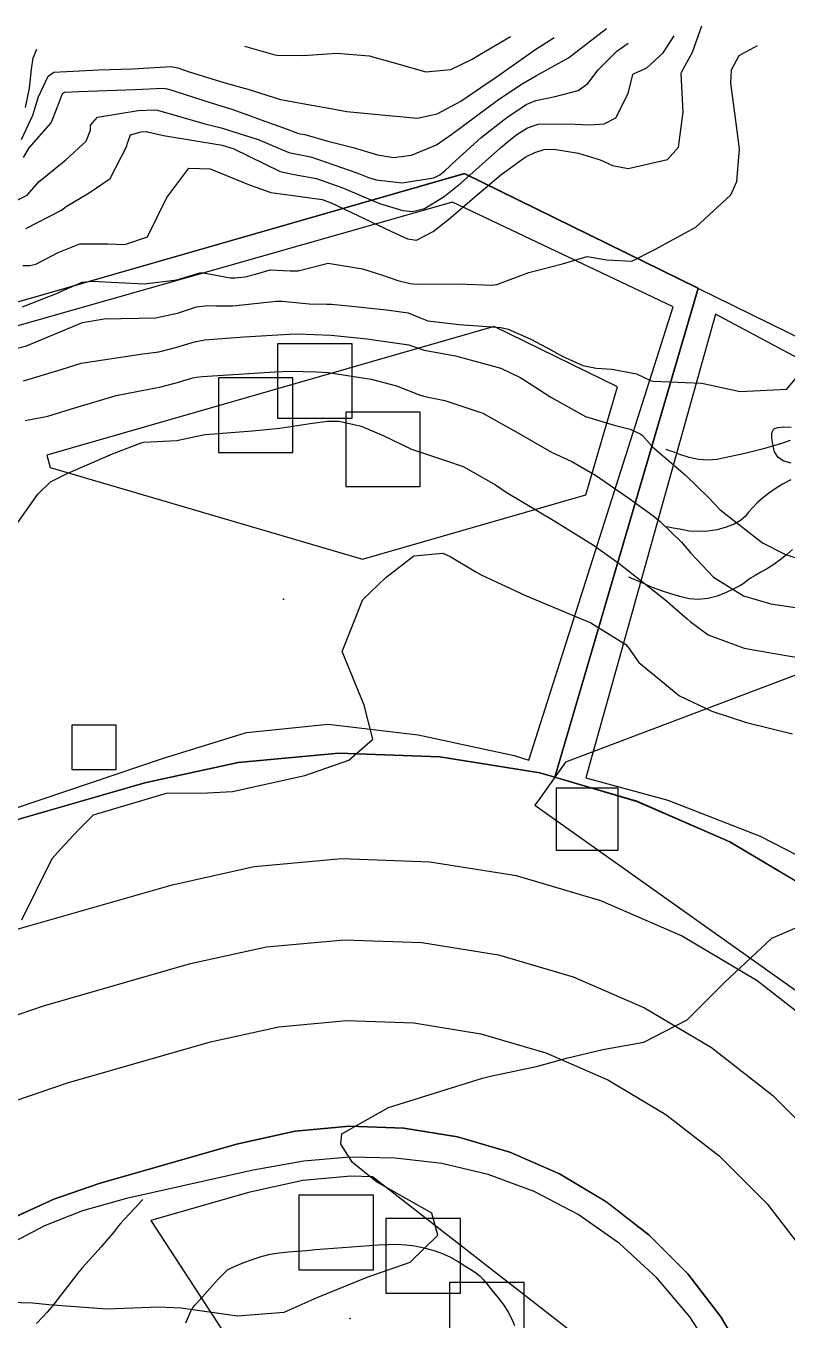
# Model space of a CAD drawing. Header units: feet. Extents: x 1318179 to 1318934, y 422471 to 423299.
# Drawn here: x 1318558.8 to 1318681.5, y 423088.7 to 423297.2 of the extents above; entities that cross this region are included whole.
import ezdxf

# ---------------------------------------------------------------- set-up
doc = ezdxf.new("R2010")
doc.units = ezdxf.units.FT
for name, color, linetype in [('C-DRNG-AREA', 150, 'CONTINUOUS'), ('C-LOD', 30, 'CONTINUOUS'), ('C-PROP', 6, 'CONTINUOUS'), ('C-PVMT', 8, 'CONTINUOUS'), ('C-SWM', 92, 'CONTINUOUS'), ('C-TOPO-MAJR', 32, 'CONTINUOUS'), ('C-TOPO-SPOT', 7, 'CONTINUOUS'), ('L-PLNT-TREE', 90, 'CONTINUOUS'), ('V-PROP-LINE', 7, 'CONTINUOUS')]:
    doc.layers.add(name, color=color, linetype=linetype)

msp = doc.modelspace()

# ---------------------------------------------------------------- linework, layer by layer
at = {"layer": 'C-DRNG-AREA'}
for points in [[(1318531.2, 423245.23), (1318553.3, 423168.2), (1318577.95, 423175.27), (1318592.96, 423178.57), (1318609.2, 423180.06), (1318625.5, 423179.5), (1318641.6, 423176.91), (1318644.01, 423176.2), (1318667.1, 423254.97), (1318629.45, 423273.43), (1318531.2, 423245.23)], [(1318644.01, 423176.2), (1318657.25, 423172.31), (1318672.2, 423165.8), (1318686.23, 423157.47), (1318699.09, 423147.45), (1318710.61, 423135.9), (1318720.59, 423123), (1318721.74, 423121.04), (1318847.3, 423195.07), (1318846.88, 423199.56), (1318846.83, 423200.08), (1318730.65, 423223.8), (1318667.11, 423254.95), (1318644.01, 423176.2)]]:
    msp.add_lwpolyline(points, close=True, dxfattribs=at)
msp.add_lwpolyline([(1318675.25, 423081.73), (1318670.8, 423089.29), (1318665.43, 423096.22), (1318659.24, 423102.43), (1318652.32, 423107.82), (1318644.78, 423112.3), (1318636.74, 423115.8), (1318628.33, 423118.27), (1318619.67, 423119.67), (1318610.9, 423119.97), (1318602.17, 423119.17), (1318592.69, 423117.08), (1318570.56, 423110.73), (1318563.27, 423108.24), (1318556.95, 423105.35), (1318550.95, 423101.85), (1318545.32, 423097.77), (1318540.13, 423093.15), (1318534.91, 423087.49)], dxfattribs=at)
at = {"layer": 'C-LOD'}
msp.add_lwpolyline([(1318640.82, 423171.71), (1318718.56, 423116.55), (1318723.48, 423123.48), (1318749.79, 423187.03), (1318727.38, 423209.51), (1318645.74, 423178.64), (1318641.69, 423172.93), (1318640.82, 423171.71)], close=True, dxfattribs=at)
at = {"layer": 'C-PROP'}
for points in [[(1318535.51, 423242.71), (1318557.24, 423171.27), (1318580.97, 423179.26), (1318594.3, 423183.39), (1318607.51, 423184.77), (1318621.98, 423183.05), (1318637.46, 423179.71), (1318639.83, 423178.95), (1318663.1, 423251.97), (1318627.5, 423268.83), (1318535.51, 423242.71)], [(1318649.01, 423176.11), (1318662.25, 423172.52), (1318677.12, 423166.72), (1318690.7, 423159.71), (1318702.22, 423151.36), (1318711.9, 423140.73), (1318720.63, 423128), (1318721.68, 423126.03), (1318842.36, 423194.29), (1318841.97, 423198.59), (1318841.93, 423199.1), (1318729.68, 423218.89), (1318669.91, 423250.81), (1318649.01, 423176.11)], [(1318562.12, 423228.1), (1318562.69, 423226.1), (1318613.02, 423211.34), (1318649, 423221.67), (1318654.1, 423239.07), (1318634.26, 423248.8), (1318562.12, 423228.1)], [(1318578.88, 423104.79), (1318613.33, 423051.94), (1318674.27, 423057.66), (1318673.34, 423063.51), (1318672.37, 423066.86), (1318614.62, 423111.83), (1318611.13, 423111.95), (1318603.4, 423111.25), (1318594.65, 423109.32), (1318578.88, 423104.79)]]:
    msp.add_lwpolyline(points, close=True, dxfattribs=at)
for points in [[(1318679.44, 423228.64), (1318679.15, 423229.85), (1318679.01, 423230.83), (1318679.01, 423231.57), (1318679.15, 423232.09), (1318679.44, 423232.37), (1318680.04, 423232.55), (1318680.93, 423232.63), (1318682.12, 423232.6)], [(1318682.12, 423226.8), (1318680.93, 423227.12), (1318680.04, 423227.73), (1318679.44, 423228.64)], [(1318686.22, 423157.48), (1318672.2, 423165.81), (1318657.25, 423172.32), (1318641.6, 423176.9), (1318625.5, 423179.5), (1318609.2, 423180.06), (1318592.96, 423178.57), (1318577.95, 423175.27), (1318552.58, 423167.99), (1318541.06, 423164.05), (1318529.31, 423158.68), (1318518.14, 423152.17), (1318507.68, 423144.58), (1318498.02, 423135.99), (1318489.77, 423127.04), (1318385.61, 423002.06)], [(1318408.66, 422982.85), (1318512.34, 423107.26), (1318519.07, 423114.57), (1318526.5, 423121.17), (1318534.55, 423127.01), (1318543.13, 423132.01), (1318552.17, 423136.14), (1318561.58, 423139.36), (1318585.32, 423146.17), (1318597.57, 423148.87), (1318610.05, 423150.01), (1318622.59, 423149.58), (1318634.96, 423147.59), (1318647, 423144.06), (1318658.49, 423139.05), (1318669.27, 423132.65), (1318679.17, 423124.94), (1318688.02, 423116.06), (1318695.69, 423106.14), (1318702.06, 423095.34), (1318707.03, 423083.83), (1318710.51, 423071.79), (1318712.47, 423059.4), (1318734.38, 422826.1)], [(1318534.91, 423087.48), (1318540.12, 423093.14), (1318545.32, 423097.76), (1318550.95, 423101.84), (1318556.96, 423105.35), (1318563.28, 423108.24), (1318570.57, 423110.73), (1318592.69, 423117.07), (1318602.18, 423119.16), (1318610.91, 423119.96), (1318619.68, 423119.66), (1318628.33, 423118.27), (1318636.75, 423115.8), (1318644.79, 423112.3), (1318652.33, 423107.82), (1318659.25, 423102.43), (1318665.44, 423096.22), (1318670.8, 423089.28), (1318675.26, 423081.73)], [(1318670.29, 423082.29), (1318665.8, 423089.26), (1318660.48, 423095.57), (1318654.43, 423101.09), (1318647.77, 423105.75), (1318640.67, 423109.46), (1318633.28, 423112.2), (1318625.78, 423113.97), (1318618.31, 423114.85), (1318610.92, 423114.97), (1318603.58, 423114.37), (1318595.42, 423112.89), (1318574.97, 423108.36), (1318567.91, 423106.37), (1318561.74, 423103.91), (1318555.84, 423100.81), (1318550.28, 423097.11), (1318545.12, 423092.86), (1318539.91, 423087.59)]]:
    msp.add_lwpolyline(points, dxfattribs=at)
at = {"layer": 'C-PVMT'}
for points in [[(1318687.8, 423134.7), (1318676.61, 423143.41), (1318664.43, 423150.65), (1318651.44, 423156.3), (1318637.84, 423160.29), (1318623.85, 423162.54), (1318609.68, 423163.03), (1318595.57, 423161.74), (1318582.13, 423158.78), (1318557.68, 423151.76), (1318547.36, 423148.24), (1318537.14, 423143.57), (1318527.44, 423137.91), (1318518.34, 423131.32), (1318509.95, 423123.85), (1318502.56, 423115.83), (1318398.67, 422991.18)], [(1318418.64, 422974.53), (1318522.12, 423098.69), (1318528.2, 423105.28), (1318534.66, 423111.03), (1318541.66, 423116.1), (1318549.12, 423120.46), (1318556.99, 423124.05), (1318565.47, 423126.95), (1318588.51, 423133.56), (1318599.56, 423135.99), (1318610.43, 423136.99), (1318621.32, 423136.61), (1318632.09, 423134.88), (1318642.56, 423131.81), (1318652.55, 423127.46), (1318661.93, 423121.89), (1318670.53, 423115.19), (1318678.23, 423107.47), (1318684.91, 423098.84)]]:
    msp.add_lwpolyline(points, dxfattribs=at)
at = {"layer": 'C-SWM'}
msp.add_lwpolyline([(1318566.18, 423177.46), (1318573.33, 423177.46), (1318573.33, 423184.6), (1318566.18, 423184.6), (1318566.18, 423177.46)], close=True, dxfattribs=at)
at = {"layer": 'C-TOPO-MAJR'}
for points in [[(1318558.07, 423278.94), (1318559.88, 423282.87), (1318559.98, 423283.17), (1318560.76, 423285.69), (1318562.35, 423289.14), (1318563.28, 423289.79), (1318570.52, 423290.15), (1318575.93, 423290.34), (1318582.18, 423290.68), (1318583.23, 423290.5), (1318585.23, 423289.8), (1318590.68, 423288.13), (1318594.9, 423286.92), (1318595.38, 423286.76), (1318599.82, 423285.36), (1318604.88, 423284.48), (1318607.92, 423283.94), (1318610.48, 423283.44), (1318616.06, 423282.92), (1318621.88, 423282.38), (1318625.07, 423283.08), (1318628.88, 423285.12), (1318633.1, 423287.99), (1318633.72, 423288.4), (1318634.41, 423288.88), (1318640.82, 423293.37), (1318643.92, 423295.37)], [(1318558.28, 423258.63), (1318559.42, 423258.65), (1318560.35, 423258.84), (1318563.98, 423260.75), (1318567.46, 423262.12), (1318571.96, 423262.12), (1318574.72, 423262.02), (1318578.36, 423263.24), (1318581.49, 423269.57), (1318585.03, 423274.3), (1318588.49, 423274.22), (1318594.92, 423271.57), (1318598.26, 423270.41), (1318601.49, 423269.99), (1318606.52, 423269.27), (1318607.95, 423268.75), (1318617.6, 423264.18), (1318620.27, 423262.94), (1318621.73, 423262.71), (1318624.39, 423264.13), (1318626.96, 423266.11), (1318631.46, 423269.96), (1318635.31, 423273.25), (1318639.23, 423276.06), (1318640.77, 423276.85), (1318642.3, 423277.31), (1318643.85, 423277.36), (1318647.86, 423276.71), (1318651.35, 423275.63), (1318653.29, 423274.76), (1318655.86, 423274.27), (1318662.17, 423275.73), (1318663.95, 423277.68), (1318664.68, 423283.31), (1318664.38, 423289.59), (1318664.45, 423289.78), (1318666.22, 423293.02), (1318667.71, 423297.23)], [(1318558.37, 423276.02), (1318559.31, 423277.58), (1318562.84, 423281.59), (1318563.84, 423284.19), (1318564.67, 423286.32), (1318564.97, 423286.53), (1318567.29, 423286.67), (1318576.4, 423286.99), (1318580.85, 423287.19), (1318581.61, 423287.08), (1318588.48, 423284.88), (1318590.36, 423284.31), (1318591.81, 423283.89), (1318591.98, 423283.84), (1318597.45, 423281.83), (1318600.88, 423280.61), (1318602.56, 423279.94), (1318603, 423279.85), (1318603.72, 423279.71), (1318607.43, 423278.65), (1318611.53, 423277.66), (1318615.46, 423276.45), (1318617.99, 423276.02), (1318620.92, 423276.41), (1318624.92, 423278.05), (1318627.43, 423279.77), (1318634.7, 423285.23), (1318636.57, 423286.47), (1318638.77, 423287.9), (1318641.05, 423289.22), (1318646.24, 423292.09), (1318652.36, 423296.8)], [(1318558.74, 423264.6), (1318564.51, 423267.55), (1318565.27, 423268.15), (1318568.95, 423270.33), (1318572.34, 423272.65), (1318575.01, 423277.84), (1318575.07, 423278.18), (1318575.6, 423279.66), (1318577.36, 423280.18), (1318578.2, 423280.21), (1318578.34, 423280.19), (1318580.95, 423279.58), (1318590.39, 423278.03), (1318592.15, 423277.47), (1318599.77, 423273.76), (1318601.99, 423273.28), (1318605.61, 423272.67), (1318609.97, 423271.08), (1318615.74, 423268.63), (1318619.52, 423267.47), (1318621.07, 423267.32), (1318623.03, 423267.79), (1318626.2, 423269.73), (1318628.88, 423271.91), (1318635.27, 423277.59), (1318636.59, 423278.74), (1318637.88, 423279.73), (1318639.61, 423280.81), (1318641.35, 423281.39), (1318646.08, 423281.48), (1318649.74, 423281.31), (1318651.99, 423281.47), (1318653.87, 423282.43), (1318655.85, 423286.35), (1318656.58, 423289.4), (1318656.7, 423289.5), (1318658.85, 423290.47), (1318661.46, 423292.9), (1318663.27, 423295.64)], [(1318594, 423293.98), (1318598.89, 423292.57), (1318599.28, 423292.5), (1318603.46, 423292.48), (1318608.9, 423292.86), (1318614.12, 423292.43), (1318617.77, 423291.37), (1318623.25, 423289.85), (1318627.27, 423290.21), (1318630.67, 423291.88), (1318631.91, 423292.6), (1318636.9, 423295.52)], [(1318557.45, 423269.2), (1318558.97, 423269.97), (1318560.92, 423272.17), (1318565.2, 423275.64), (1318568.5, 423278.65), (1318569.18, 423280.45), (1318569.19, 423281.25), (1318570.31, 423282.54), (1318576.88, 423283.59), (1318579.52, 423283.7), (1318579.97, 423283.64), (1318587.45, 423281.49), (1318590.26, 423280.81), (1318596.21, 423278.93), (1318601.17, 423276.85), (1318602.5, 423276.56), (1318604.67, 423276.16), (1318612.11, 423273.54), (1318614.01, 423272.8), (1318615.23, 423272.41), (1318619.43, 423271.94), (1318624.54, 423272.73), (1318625.47, 423273.22), (1318626.27, 423273.88), (1318628.08, 423275.56), (1318632.13, 423279.24), (1318636.3, 423282.47), (1318639.39, 423284.56), (1318640.98, 423285.23), (1318644.08, 423285.85), (1318647.8, 423286.85), (1318649.33, 423287.94), (1318651, 423290.15), (1318654.02, 423293.15), (1318655.85, 423294.45)], [(1318558.23, 423251.95), (1318563.96, 423254.21), (1318564.5, 423254.48), (1318567.85, 423255.96), (1318569.38, 423256.13), (1318577.9, 423255.69), (1318583.1, 423256.34), (1318586.8, 423257.43), (1318587.4, 423257.47), (1318591.71, 423256.64), (1318592.45, 423256.62), (1318594.13, 423256.81), (1318595.79, 423257.24), (1318598.12, 423257.91), (1318601.36, 423257.8), (1318602.65, 423257.79), (1318607.47, 423258.99), (1318613.03, 423258.07), (1318616.22, 423257.08), (1318618.69, 423256.23), (1318620.71, 423255.71), (1318621.72, 423255.61), (1318628.51, 423255.7), (1318633.91, 423255.46), (1318634.67, 423255.57), (1318639.84, 423257.49), (1318645.25, 423258.89), (1318649.22, 423260.11), (1318652.41, 423259.53), (1318656.45, 423259.35), (1318660.02, 423261.14), (1318666.73, 423264.81), (1318672.41, 423270.03), (1318673.38, 423272.18), (1318673.81, 423277.43), (1318673.25, 423281.55), (1318672.38, 423287.99), (1318672.51, 423290.13), (1318673.71, 423292.46), (1318676.69, 423294.1)], [(1318558.7, 423284.07), (1318559.35, 423287.21), (1318559.67, 423290.28), (1318559.94, 423292.07), (1318560.54, 423293.46)], [(1318556.79, 423245.15), (1318558.84, 423245.67), (1318567.91, 423249.44), (1318571.36, 423250.02), (1318579.66, 423250.18), (1318583.22, 423250.94), (1318586.28, 423251.95), (1318588.04, 423252.19), (1318589.46, 423252.13), (1318592.05, 423252.15), (1318592.65, 423252.19), (1318599.12, 423252.87), (1318600.09, 423252.9), (1318604.42, 423252.45), (1318607.29, 423252.38), (1318608, 423252.38), (1318611.32, 423252.07), (1318616.91, 423251.47), (1318620.37, 423250.99), (1318622.21, 423250.23), (1318623.53, 423249.7), (1318628.61, 423249.11), (1318635.31, 423248.63), (1318636.51, 423248.36), (1318640.13, 423246.75), (1318643.47, 423244.99), (1318645.21, 423244.03), (1318648.52, 423242.52), (1318650.66, 423242.12), (1318653.23, 423241.95), (1318657.2, 423241.19), (1318659.45, 423240.13), (1318659.89, 423239.98), (1318667.7, 423239.7), (1318673.89, 423238.32), (1318681.43, 423238.69), (1318685.64, 423243.8)], [(1318558.36, 423240.07), (1318564.45, 423241.88), (1318567.7, 423242.89), (1318577.6, 423244.42), (1318580.21, 423244.75), (1318583.1, 423245.47), (1318585.92, 423246.33), (1318587.6, 423246.64), (1318590.41, 423246.89), (1318593.96, 423247.14), (1318601.2, 423247.57), (1318602.49, 423247.61), (1318607.96, 423247.4), (1318613.74, 423246.8), (1318620.51, 423245.85), (1318621.39, 423245.55), (1318622.96, 423245), (1318628.03, 423244.08), (1318635.29, 423242.07), (1318638.41, 423240.58), (1318638.98, 423240.25), (1318643.4, 423237.42), (1318648.96, 423234.29), (1318653.6, 423232.93), (1318656.14, 423232.27), (1318657.89, 423231.45), (1318658.14, 423231.23), (1318659.74, 423229.42), (1318665.04, 423224.9), (1318668.82, 423221.22), (1318670.65, 423219.27), (1318677.49, 423213.97), (1318681.2, 423212.07), (1318683.95, 423211.2)], [(1318558.66, 423233.66), (1318562.3, 423234.36), (1318566.68, 423235.73), (1318573.32, 423237.71), (1318579.72, 423238.91), (1318580.3, 423239.02), (1318582.99, 423239.74), (1318585.68, 423240.53), (1318586.25, 423240.64), (1318587.2, 423240.73), (1318598.88, 423241.51), (1318601.29, 423241.59), (1318605.63, 423241.52), (1318607.46, 423241.39), (1318614.44, 423240.34), (1318618.48, 423239.27), (1318622.32, 423237.75), (1318623.32, 423237.46), (1318626.3, 423236.9), (1318632.39, 423234.86), (1318638.16, 423231.6), (1318643.5, 423228.56), (1318646.78, 423227.06), (1318650.6, 423224.86), (1318655.77, 423221.25), (1318659.8, 423218.34), (1318661, 423217.38), (1318664.42, 423214.05), (1318665.92, 423212.27), (1318669.6, 423208.45), (1318674.43, 423205.43), (1318678.85, 423204.11), (1318683.11, 423203.49)], [(1318557.49, 423217.21), (1318560.68, 423221.78), (1318562.73, 423223.81), (1318565.41, 423225.14), (1318572.7, 423228.29), (1318577.33, 423230.09), (1318577.75, 423230.16), (1318583.1, 423230.42), (1318585.85, 423231.01), (1318587.68, 423231.41), (1318595.27, 423231.99), (1318599.7, 423232.41), (1318604.56, 423233.18), (1318607.34, 423233.54), (1318609.25, 423233.56), (1318612.8, 423232.77), (1318616.44, 423231.2), (1318620.93, 423229.05), (1318626.39, 423227.2), (1318629.26, 423226.23), (1318634.43, 423223.28), (1318636.19, 423222.1), (1318644.02, 423217.45), (1318650.26, 423213.57), (1318654.38, 423210.61), (1318661.68, 423204.86), (1318665.37, 423201.73), (1318665.85, 423201.29), (1318668.76, 423199.13), (1318674.56, 423197), (1318680.34, 423195.95), (1318684.59, 423195.28)], [(1318681.97, 423230.43), (1318680.55, 423229.97), (1318679.11, 423229.53), (1318677.64, 423229.12), (1318676.15, 423228.73), (1318674.65, 423228.36), (1318673.16, 423228.02), (1318671.66, 423227.69), (1318670.17, 423227.39), (1318668.67, 423227.29), (1318667.18, 423227.39), (1318665.68, 423227.7), (1318664.19, 423228.21), (1318663.07, 423228.59), (1318662.32, 423228.85), (1318661.94, 423228.98)], [(1318682.05, 423224.11), (1318680.73, 423223.4), (1318679.53, 423222.67), (1318678.45, 423221.93), (1318677.5, 423221.16), (1318676.65, 423220.41), (1318675.91, 423219.66), (1318675.26, 423218.92), (1318674.72, 423218.19), (1318673.94, 423217.54), (1318672.92, 423216.97), (1318671.66, 423216.47), (1318670.17, 423216.06), (1318668.67, 423215.82), (1318667.18, 423215.76), (1318665.68, 423215.86), (1318664.19, 423216.14), (1318663.07, 423216.34), (1318662.32, 423216.48), (1318661.94, 423216.55)], [(1318558.09, 423153.2), (1318563.02, 423163.09), (1318564.36, 423164.61), (1318567.31, 423167.76), (1318569.68, 423170.12), (1318581.45, 423173.61), (1318588.06, 423173.7), (1318592.09, 423173.91), (1318603.75, 423176.48), (1318610.81, 423178.93), (1318614.68, 423182.34), (1318613.28, 423187.82), (1318609.72, 423196.45), (1318613.08, 423204.85), (1318616.77, 423208.35), (1318621.32, 423211.86), (1318625.98, 423212.29), (1318627.13, 423211.78), (1318631.29, 423209.29), (1318632.12, 423208.81), (1318639.3, 423205.46), (1318649.82, 423201.05), (1318655.44, 423197.6), (1318655.77, 423197.23), (1318657.57, 423194.69), (1318660.77, 423192.06), (1318663.56, 423189.73), (1318664.12, 423189.31), (1318669.34, 423186.86), (1318674.89, 423185.04), (1318682.31, 423183.19)], [(1318682.34, 423212.88), (1318681.35, 423212.01), (1318680.35, 423211.21), (1318679.33, 423210.48), (1318678.28, 423209.83), (1318677.21, 423209.24), (1318676.3, 423208.72), (1318675.55, 423208.24), (1318674.97, 423207.82), (1318674.54, 423207.45), (1318673.85, 423207.01), (1318672.89, 423206.52), (1318671.66, 423205.96), (1318670.17, 423205.34), (1318668.67, 423204.97), (1318667.18, 423204.84), (1318665.68, 423204.95), (1318664.19, 423205.3), (1318662.7, 423205.72), (1318661.22, 423206.21), (1318659.76, 423206.78), (1318658.3, 423207.42), (1318657.2, 423207.9), (1318656.45, 423208.22), (1318656.06, 423208.39), (1318656.02, 423208.4), (1318655.99, 423208.41), (1318655.97, 423208.42), (1318655.97, 423208.42)], [(1318550.44, 423091.77), (1318559.9, 423091.52), (1318562.4, 423091.25), (1318571.83, 423090.55), (1318580.17, 423090.9), (1318583.78, 423090.72), (1318592.85, 423089.44), (1318600.37, 423090), (1318605.73, 423092.38), (1318613.77, 423095.68), (1318620.72, 423098.08), (1318625.17, 423102.43), (1318624.17, 423105.97), (1318615.28, 423111.04), (1318611.39, 423114.11), (1318609.52, 423117.1), (1318609.69, 423118.76), (1318617.21, 423123), (1318632.35, 423127.7), (1318633.63, 423128.04), (1318641.3, 423129.65), (1318645.88, 423130.94), (1318651.76, 423132.33), (1318658.36, 423133.5), (1318665.33, 423137.12), (1318671.34, 423143.13), (1318679, 423150.25), (1318688.67, 423154.43)], [(1318577.62, 423108.17), (1318577.4, 423107.94), (1318576.97, 423107.48), (1318576.31, 423106.79), (1318575.44, 423105.86), (1318574.68, 423105.03), (1318574.03, 423104.3), (1318573.5, 423103.65), (1318573.08, 423103.1), (1318572.5, 423102.4), (1318571.77, 423101.56), (1318570.89, 423100.56), (1318569.86, 423099.41), (1318569.01, 423098.47), (1318568.35, 423097.73), (1318567.88, 423097.2), (1318567.6, 423096.87), (1318567.1, 423096.26), (1318566.39, 423095.36), (1318565.47, 423094.17), (1318564.33, 423092.7), (1318563.47, 423091.59), (1318562.88, 423090.83), (1318562.57, 423090.44), (1318562.53, 423090.41), (1318562.17, 423090.02), (1318561.48, 423089.29), (1318560.46, 423088.2)], [(1318584.54, 423088.28), (1318585.01, 423089.41), (1318585.35, 423090.19), (1318585.57, 423090.63), (1318585.65, 423090.73), (1318586.02, 423091.14), (1318586.67, 423091.88), (1318587.61, 423092.94), (1318588.83, 423094.32), (1318589.81, 423095.39), (1318590.54, 423096.17), (1318591.02, 423096.65), (1318591.25, 423096.83), (1318591.78, 423097.11), (1318592.63, 423097.48), (1318593.78, 423097.96), (1318595.23, 423098.53), (1318596.69, 423099), (1318598.14, 423099.35), (1318599.6, 423099.6), (1318601.06, 423099.73), (1318602.51, 423099.86), (1318603.97, 423099.98), (1318605.42, 423100.1), (1318606.88, 423100.21), (1318608.33, 423100.33), (1318609.79, 423100.44), (1318611.25, 423100.56), (1318612.7, 423100.68), (1318614.16, 423100.78), (1318615.61, 423100.86), (1318617.07, 423100.92), (1318618.52, 423100.95), (1318619.98, 423100.88), (1318621.44, 423100.7), (1318622.89, 423100.4), (1318624.35, 423100), (1318625.74, 423099.51), (1318627.07, 423098.93), (1318628.33, 423098.26), (1318629.53, 423097.51), (1318630.5, 423096.89), (1318631.22, 423096.4), (1318631.72, 423096.04), (1318631.97, 423095.8), (1318632.42, 423095.32), (1318633.05, 423094.58), (1318633.88, 423093.59), (1318634.9, 423092.35), (1318635.78, 423091.16), (1318636.51, 423090.02), (1318637.09, 423088.92), (1318637.52, 423087.88)]]:
    msp.add_lwpolyline(points, dxfattribs=at)
at = {"layer": 'C-TOPO-SPOT'}
for p in [(1318600.31, 423204.87), (1318611.02, 423089.02)]:
    msp.add_point(p, dxfattribs=at)
at = {"layer": 'L-PLNT-TREE'}
for points in [[(1318599.33, 423234.03), (1318611.33, 423234.03), (1318611.33, 423246.03), (1318599.33, 423246.03), (1318599.33, 423234.03)], [(1318589.8, 423228.53), (1318601.8, 423228.53), (1318601.8, 423240.53), (1318589.8, 423240.53), (1318589.8, 423228.53)], [(1318610.34, 423223.02), (1318622.34, 423223.02), (1318622.34, 423235.02), (1318610.34, 423235.02), (1318610.34, 423223.02)], [(1318644.22, 423164.46), (1318654.22, 423164.46), (1318654.22, 423174.46), (1318644.22, 423174.46), (1318644.22, 423164.46)], [(1318602.77, 423096.85), (1318614.77, 423096.85), (1318614.77, 423108.85), (1318602.77, 423108.85), (1318602.77, 423096.85)], [(1318616.79, 423093.09), (1318628.79, 423093.09), (1318628.79, 423105.09), (1318616.79, 423105.09), (1318616.79, 423093.09)], [(1318627.06, 423082.82), (1318639.06, 423082.82), (1318639.06, 423094.82), (1318627.06, 423094.82), (1318627.06, 423082.82)]]:
    msp.add_lwpolyline(points, close=True, dxfattribs=at)
at = {"layer": 'V-PROP-LINE'}
for points in [[(1318205.86, 423151.87), (1318906.18, 422568.21), (1318846.87, 423199.56), (1318846.82, 423200.09), (1318730.64, 423223.81), (1318629.46, 423273.42), (1318205.86, 423151.87)], [(1318531.2, 423245.23), (1318553.3, 423168.2), (1318577.95, 423175.27), (1318592.96, 423178.57), (1318609.2, 423180.06), (1318625.5, 423179.5), (1318641.6, 423176.91), (1318644.01, 423176.2), (1318667.1, 423254.97), (1318629.45, 423273.43), (1318531.2, 423245.23)], [(1318644.01, 423176.2), (1318657.25, 423172.31), (1318672.2, 423165.8), (1318686.23, 423157.47), (1318699.09, 423147.45), (1318710.61, 423135.9), (1318720.59, 423123), (1318721.74, 423121.04), (1318847.3, 423195.07), (1318846.88, 423199.56), (1318846.83, 423200.08), (1318730.65, 423223.8), (1318667.11, 423254.95), (1318644.01, 423176.2)]]:
    msp.add_lwpolyline(points, close=True, dxfattribs=at)
msp.add_lwpolyline([(1318675.25, 423081.73), (1318670.8, 423089.29), (1318665.43, 423096.22), (1318659.24, 423102.43), (1318652.32, 423107.82), (1318644.78, 423112.3), (1318636.74, 423115.8), (1318628.33, 423118.27), (1318619.67, 423119.67), (1318610.9, 423119.97), (1318602.17, 423119.17), (1318592.69, 423117.08), (1318570.56, 423110.73), (1318563.27, 423108.24), (1318556.95, 423105.35), (1318550.95, 423101.85), (1318545.32, 423097.77), (1318540.13, 423093.15), (1318534.91, 423087.49)], dxfattribs=at)

doc.saveas('drawing.dxf')
